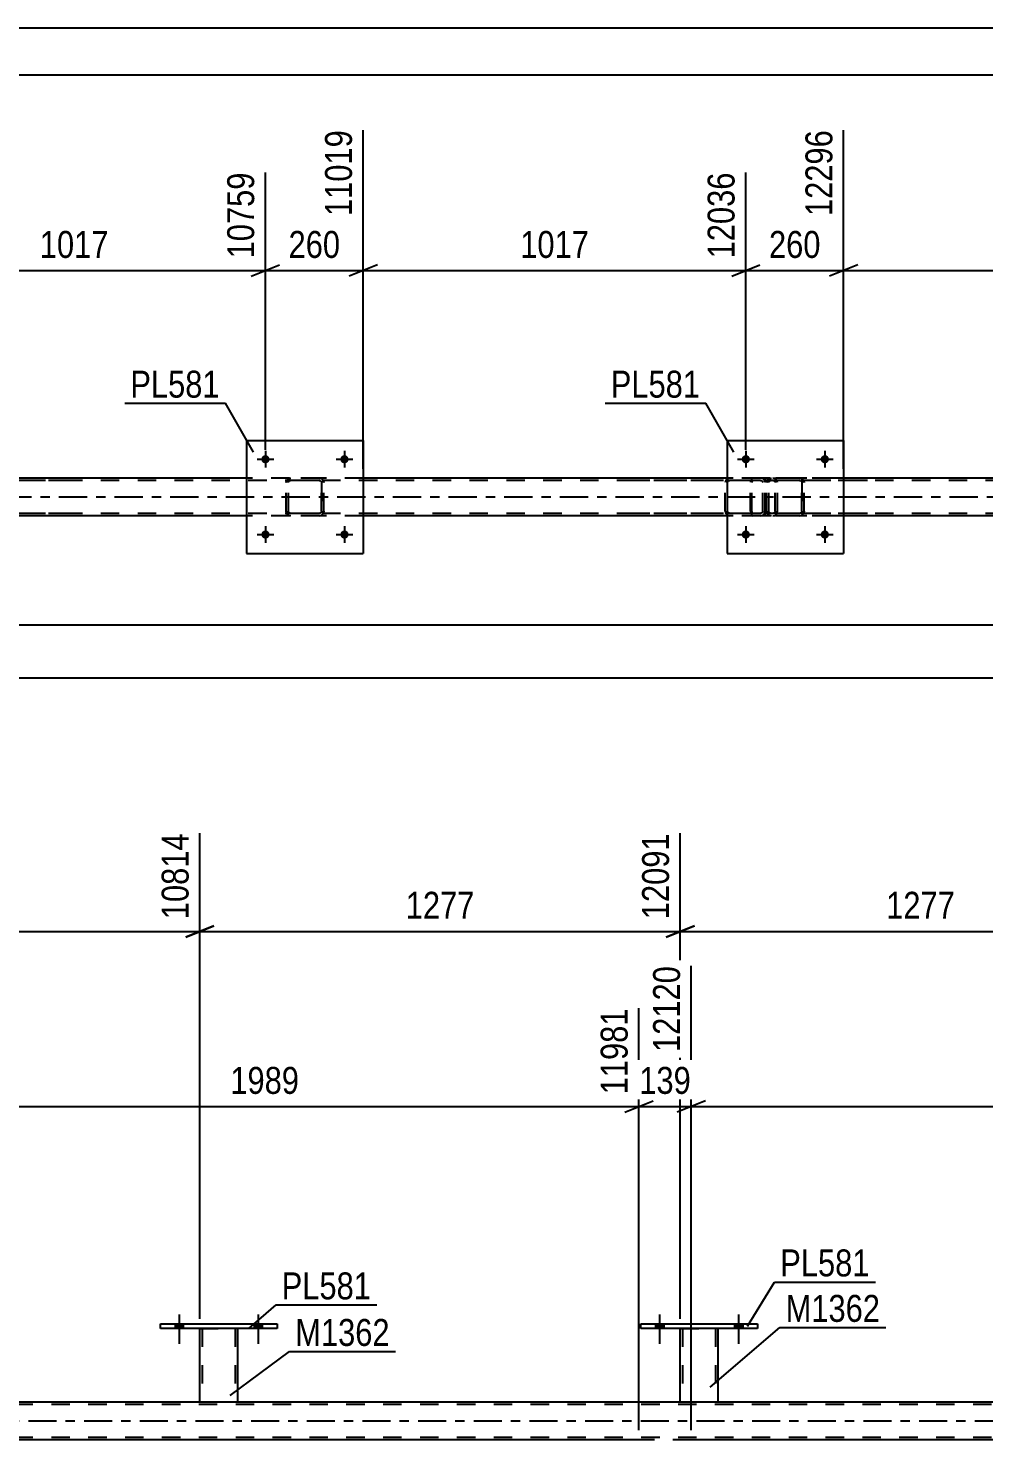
# Model space of a CAD drawing. Header units: millimetres. Extents: x 0 to 841, y 0 to 594.
# Drawn here: x 491.7 to 593.3, y 444 to 594 of the extents above; entities that cross this region are included whole.
import ezdxf

# ---------------------------------------------------------------- set-up
doc = ezdxf.new("R2010")
doc.units = ezdxf.units.MM
doc.linetypes.add('DXK_LINE_DOT2', pattern=[3.9198, 1.9599, -1.9599])
doc.linetypes.add('DXK_LINE_DOT3', pattern=[5.9187, 2.979, -0.9799, 0.9799, -0.9799])
doc.styles.add('Arial Narrow', font='ARIALN.TTF', dxfattribs={"height": 0.2})

# ---------------------------------------------------------------- blocks, each defined once
blk = doc.blocks.new('Unknown-283133313-1133')
at = {"color": 5, "linetype": 'Continuous'}
for p, q in [((841, 594), (0, 594)), ((836, 589), (5, 589))]:
    blk.add_line(p, q, dxfattribs=at)
blk = doc.blocks.new('Part-283133313-3955 - 3820')
at = {"color": 2, "linetype": 'Continuous'}
for p, q in [((565.99, 550.19), (565.99, 538.19)), ((565.99, 550.19), (578.39, 550.19)), ((578.39, 550.19), (578.39, 538.19)), ((565.99, 538.19), (578.39, 538.19))]:
    blk.add_line(p, q, dxfattribs=at)
blk = doc.blocks.new('Part-283133313-3904 - 3820')
at = {"color": 7, "linetype": 'DXK_LINE_DOT2'}
for p, q in [((570.49, 546.15), (570.67, 546.19)), ((570.67, 546.19), (570.49, 546.15)), ((573.71, 546.19), (570.67, 546.19)), ((573.71, 546.19), (573.9, 546.15)), ((573.9, 546.15), (573.71, 546.19)), ((570.19, 545.71), (570.23, 545.89)), ((570.23, 545.89), (570.19, 545.71)), ((570.19, 542.67), (570.19, 545.71)), ((570.19, 542.67), (570.19, 545.71)), ((570.43, 545.71), (570.45, 545.8)), ((570.43, 542.67), (570.43, 545.71)), ((570.43, 542.67), (570.43, 545.71)), ((570.45, 545.8), (570.5, 545.88)), ((570.5, 545.88), (570.58, 545.93)), ((570.58, 545.93), (570.67, 545.95)), ((573.71, 545.95), (570.67, 545.95)), ((573.71, 545.95), (573.81, 545.93)), ((573.81, 545.93), (573.88, 545.88)), ((573.88, 545.88), (573.94, 545.8)), ((573.94, 545.8), (573.95, 545.71)), ((573.95, 542.67), (573.95, 545.71)), ((573.95, 545.71), (573.95, 542.67)), ((574.16, 545.89), (574.19, 545.71)), ((574.19, 545.71), (574.16, 545.89)), ((574.19, 542.67), (574.19, 545.71)), ((574.19, 542.67), (574.19, 545.71)), ((570.23, 542.48), (570.19, 542.67)), ((570.19, 542.67), (570.23, 542.48)), ((570.45, 542.58), (570.43, 542.67)), ((570.5, 542.5), (570.45, 542.58)), ((570.67, 542.19), (570.49, 542.22)), ((570.49, 542.22), (570.67, 542.19)), ((570.58, 542.45), (570.5, 542.5)), ((570.67, 542.43), (570.58, 542.45)), ((573.71, 542.43), (570.67, 542.43)), ((573.71, 542.19), (570.67, 542.19)), ((573.81, 542.45), (573.71, 542.43)), ((573.9, 542.22), (573.71, 542.19)), ((573.71, 542.19), (573.9, 542.22)), ((573.88, 542.5), (573.81, 542.45)), ((573.94, 542.58), (573.88, 542.5)), ((573.95, 542.67), (573.94, 542.58)), ((574.19, 542.67), (574.16, 542.48)), ((574.16, 542.48), (574.19, 542.67))]:
    blk.add_line(p, q, dxfattribs=at)
at = {"color": 7, "linetype": 'DXK_LINE_DOT3'}
blk.add_line((572.19, 544.19), (572.19, 544.19), dxfattribs=at)
at = {"color": 7, "linetype": 'DXK_LINE_DOT2'}
for centre, start, end in [((570.67, 545.71), 112.5, 157.5), ((570.67, 545.71), 112.5, 157.5), ((573.71, 545.71), 22.5, 67.5), ((573.71, 545.71), 22.5, 67.5), ((570.67, 542.67), 202.5, 247.5), ((570.67, 542.67), 202.5, 247.5), ((573.71, 542.67), 292.5, 337.5), ((573.71, 542.67), 292.5, 337.5)]:
    blk.add_arc(centre, 0.48, start, end, dxfattribs=at)
blk = doc.blocks.new('Part-283133313-3931 - 3820')
at = {"color": 7, "linetype": 'DXK_LINE_DOT2'}
for p, q in [((569.54, 546.19), (554.55, 546.19)), ((566.3, 546.19), (566.11, 546.15)), ((569.73, 546.15), (569.54, 546.19)), ((569.54, 545.95), (554.55, 545.95)), ((565.83, 545.88), (565.79, 545.71)), ((565.79, 542.67), (565.79, 545.71)), ((565.83, 545.89), (565.83, 545.88)), ((566.05, 545.71), (566.07, 545.8)), ((566.05, 542.67), (566.05, 545.71)), ((566.07, 545.8), (566.12, 545.88)), ((566.12, 545.88), (566.2, 545.93)), ((566.2, 545.93), (566.3, 545.95)), ((569.54, 545.95), (569.63, 545.93)), ((569.63, 545.93), (569.72, 545.88)), ((569.72, 545.88), (569.77, 545.8)), ((569.77, 545.8), (569.79, 545.71)), ((569.79, 542.67), (569.79, 545.71)), ((570.01, 545.88), (570.01, 545.89)), ((570.05, 545.71), (570.01, 545.88)), ((570.05, 542.67), (570.05, 545.71)), ((569.54, 542.43), (554.55, 542.43)), ((569.54, 542.19), (554.55, 542.19)), ((565.79, 542.67), (565.83, 542.48)), ((566.07, 542.58), (566.05, 542.67)), ((566.12, 542.5), (566.07, 542.58)), ((566.11, 542.23), (566.3, 542.19)), ((566.2, 542.45), (566.12, 542.5)), ((566.3, 542.43), (566.2, 542.45)), ((569.63, 542.45), (569.54, 542.43)), ((569.54, 542.19), (569.73, 542.23)), ((569.72, 542.5), (569.63, 542.45)), ((569.77, 542.58), (569.72, 542.5)), ((569.79, 542.67), (569.77, 542.58)), ((570.01, 542.48), (570.05, 542.67))]:
    blk.add_line(p, q, dxfattribs=at)
for centre, start, end in [((566.28, 545.69), 110.7583, 155.68), ((569.56, 545.69), 24.32, 69.2417), ((566.28, 542.69), 204.32, 249.2417), ((569.56, 542.69), 290.7583, 335.68)]:
    blk.add_arc(centre, 0.496, start, end, dxfattribs=at)
blk = doc.blocks.new('Part-283133313-3882 - 3820')
at = {"color": 2, "linetype": 'Continuous'}
for p, q in [((514.91, 546.19), (476.23, 546.19)), ((565.99, 546.19), (527.31, 546.19)), ((617.07, 546.19), (578.39, 546.19)), ((514.91, 542.19), (476.23, 542.19)), ((565.99, 542.19), (527.31, 542.19)), ((617.07, 542.19), (578.39, 542.19))]:
    blk.add_line(p, q, dxfattribs=at)
at = {"color": 7, "linetype": 'DXK_LINE_DOT2'}
for p, q in [((527.31, 546.19), (514.91, 546.19)), ((578.39, 546.19), (565.99, 546.19)), ((748.32, 545.95), (86.57, 545.95)), ((748.32, 542.43), (86.57, 542.43)), ((527.31, 542.19), (514.91, 542.19)), ((578.39, 542.19), (565.99, 542.19))]:
    blk.add_line(p, q, dxfattribs=at)
at = {"color": 7, "linetype": 'DXK_LINE_DOT3'}
blk.add_line((86.57, 544.19), (748.32, 544.19), dxfattribs=at)
blk = doc.blocks.new('Part-283133313-3898 - 3820')
at = {"color": 7, "linetype": 'DXK_LINE_DOT2'}
for p, q in [((519.41, 546.15), (519.59, 546.19)), ((519.59, 546.19), (519.41, 546.15)), ((522.63, 546.19), (519.59, 546.19)), ((522.63, 546.19), (522.82, 546.15)), ((522.82, 546.15), (522.63, 546.19)), ((519.11, 545.71), (519.15, 545.89)), ((519.15, 545.89), (519.11, 545.71)), ((519.11, 542.67), (519.11, 545.71)), ((519.11, 542.67), (519.11, 545.71)), ((519.35, 545.71), (519.37, 545.8)), ((519.35, 542.67), (519.35, 545.71)), ((519.35, 542.67), (519.35, 545.71)), ((519.37, 545.8), (519.42, 545.88)), ((519.42, 545.88), (519.5, 545.93)), ((519.5, 545.93), (519.59, 545.95)), ((522.63, 545.95), (519.59, 545.95)), ((522.63, 545.95), (522.73, 545.93)), ((522.73, 545.93), (522.8, 545.88)), ((522.8, 545.88), (522.86, 545.8)), ((522.86, 545.8), (522.87, 545.71)), ((522.87, 542.67), (522.87, 545.71)), ((522.87, 545.71), (522.87, 542.67)), ((523.08, 545.89), (523.11, 545.71)), ((523.11, 545.71), (523.08, 545.89)), ((523.11, 542.67), (523.11, 545.71)), ((523.11, 542.67), (523.11, 545.71)), ((519.15, 542.48), (519.11, 542.67)), ((519.11, 542.67), (519.15, 542.48)), ((519.37, 542.58), (519.35, 542.67)), ((519.42, 542.5), (519.37, 542.58)), ((519.59, 542.19), (519.41, 542.22)), ((519.41, 542.22), (519.59, 542.19)), ((519.5, 542.45), (519.42, 542.5)), ((519.59, 542.43), (519.5, 542.45)), ((522.63, 542.43), (519.59, 542.43)), ((522.63, 542.19), (519.59, 542.19)), ((522.73, 542.45), (522.63, 542.43)), ((522.82, 542.22), (522.63, 542.19)), ((522.63, 542.19), (522.82, 542.22)), ((522.8, 542.5), (522.73, 542.45)), ((522.86, 542.58), (522.8, 542.5)), ((522.87, 542.67), (522.86, 542.58)), ((523.11, 542.67), (523.08, 542.48)), ((523.08, 542.48), (523.11, 542.67))]:
    blk.add_line(p, q, dxfattribs=at)
at = {"color": 7, "linetype": 'DXK_LINE_DOT3'}
blk.add_line((521.11, 544.19), (521.11, 544.19), dxfattribs=at)
at = {"color": 7, "linetype": 'DXK_LINE_DOT2'}
for centre, start, end in [((519.59, 545.71), 112.5, 157.5), ((519.59, 545.71), 112.5, 157.5), ((522.63, 545.71), 22.5, 67.5), ((522.63, 545.71), 22.5, 67.5), ((519.59, 542.67), 202.5, 247.5), ((519.59, 542.67), 202.5, 247.5), ((522.63, 542.67), 292.5, 337.5), ((522.63, 542.67), 292.5, 337.5)]:
    blk.add_arc(centre, 0.48, start, end, dxfattribs=at)
blk = doc.blocks.new('Part-283133313-3903 - 3820')
at = {"color": 2, "linetype": 'Continuous'}
for p, q in [((514.91, 550.19), (514.91, 538.19)), ((514.91, 550.19), (527.31, 550.19)), ((527.31, 550.19), (527.31, 538.19)), ((514.91, 538.19), (527.31, 538.19))]:
    blk.add_line(p, q, dxfattribs=at)
blk = doc.blocks.new('Part-283133313-3949 - 3820')
at = {"color": 7, "linetype": 'DXK_LINE_DOT2'}
for p, q in [((483.45, 546.05), (483.39, 545.89)), ((483.53, 546.15), (483.45, 546.05)), ((483.64, 546.19), (483.53, 546.15)), ((495.79, 546.19), (483.64, 546.19)), ((484.91, 546.19), (484.91, 545.95)), ((485.92, 546.15), (485.73, 546.19)), ((483.39, 545.89), (483.37, 545.71)), ((483.37, 542.67), (483.37, 545.71)), ((483.5, 545.71), (483.51, 545.8)), ((483.5, 542.67), (483.5, 545.71)), ((483.51, 545.8), (483.54, 545.88)), ((483.54, 545.88), (483.59, 545.93)), ((483.59, 545.93), (483.64, 545.95)), ((495.79, 545.95), (483.64, 545.95)), ((485.73, 545.95), (485.82, 545.93)), ((485.82, 545.93), (485.91, 545.88)), ((485.91, 545.88), (485.96, 545.8)), ((485.96, 545.8), (485.98, 545.71)), ((485.98, 542.67), (485.98, 545.71)), ((486.2, 545.88), (486.19, 545.89)), ((486.23, 545.71), (486.2, 545.88)), ((486.23, 542.67), (486.23, 545.71)), ((483.37, 542.67), (483.39, 542.48)), ((483.39, 542.48), (483.45, 542.33)), ((483.45, 542.33), (483.53, 542.23)), ((483.51, 542.58), (483.5, 542.67)), ((483.54, 542.5), (483.51, 542.58)), ((483.53, 542.23), (483.64, 542.19)), ((483.59, 542.45), (483.54, 542.5)), ((483.64, 542.43), (483.59, 542.45)), ((495.79, 542.43), (483.64, 542.43)), ((495.79, 542.19), (483.64, 542.19)), ((484.91, 542.19), (484.91, 542.43)), ((485.82, 542.45), (485.73, 542.43)), ((485.73, 542.19), (485.92, 542.23)), ((485.91, 542.5), (485.82, 542.45)), ((485.96, 542.58), (485.91, 542.5)), ((485.98, 542.67), (485.96, 542.58)), ((486.19, 542.48), (486.23, 542.67))]:
    blk.add_line(p, q, dxfattribs=at)
for centre, start, end in [((485.74, 545.69), 23.8494, 68.8059), ((485.74, 542.68), 291.1941, 336.1506)]:
    blk.add_arc(centre, 0.492, start, end, dxfattribs=at)
blk = doc.blocks.new('Part-283133313-3950 - 3820')
at = {"color": 7, "linetype": 'DXK_LINE_DOT2'}
for p, q in [((568.58, 546.05), (568.52, 545.89)), ((568.67, 546.15), (568.58, 546.05)), ((568.77, 546.19), (568.67, 546.15)), ((580.93, 546.19), (568.77, 546.19)), ((570.05, 546.19), (570.05, 545.95)), ((571.06, 546.15), (570.86, 546.19)), ((568.52, 545.89), (568.5, 545.71)), ((568.5, 542.67), (568.5, 545.71)), ((568.64, 545.71), (568.65, 545.8)), ((568.64, 542.67), (568.64, 545.71)), ((568.65, 545.8), (568.68, 545.88)), ((568.68, 545.88), (568.72, 545.93)), ((568.72, 545.93), (568.77, 545.95)), ((580.93, 545.95), (568.77, 545.95)), ((570.86, 545.95), (570.96, 545.93)), ((570.96, 545.93), (571.04, 545.88)), ((571.04, 545.88), (571.09, 545.8)), ((571.09, 545.8), (571.11, 545.71)), ((571.11, 542.67), (571.11, 545.71)), ((571.33, 545.88), (571.33, 545.89)), ((571.37, 545.71), (571.33, 545.88)), ((571.37, 542.67), (571.37, 545.71)), ((568.5, 542.67), (568.52, 542.48)), ((568.52, 542.48), (568.58, 542.33)), ((568.58, 542.33), (568.67, 542.23)), ((568.65, 542.58), (568.64, 542.67)), ((568.68, 542.5), (568.65, 542.58)), ((568.67, 542.23), (568.77, 542.19)), ((568.72, 542.45), (568.68, 542.5)), ((568.77, 542.43), (568.72, 542.45)), ((580.93, 542.43), (568.77, 542.43)), ((580.93, 542.19), (568.77, 542.19)), ((570.05, 542.19), (570.05, 542.43)), ((570.96, 542.45), (570.86, 542.43)), ((570.86, 542.19), (571.06, 542.23)), ((571.04, 542.5), (570.96, 542.45)), ((571.09, 542.58), (571.04, 542.5)), ((571.11, 542.67), (571.09, 542.58)), ((571.33, 542.48), (571.37, 542.67))]:
    blk.add_line(p, q, dxfattribs=at)
for centre, start, end in [((570.88, 545.69), 23.8494, 68.8059), ((570.88, 542.68), 291.1941, 336.1506)]:
    blk.add_arc(centre, 0.492, start, end, dxfattribs=at)
blk = doc.blocks.new('Bolt-283133313-4041 - 3820')
at = {"linetype": 'Continuous'}
for points in [[(517.35, 548.19, -1), (516.47, 548.19, -1)], [(525.75, 548.19, -1), (524.87, 548.19, -1)]]:
    blk.add_hatch(color=1, dxfattribs=at).paths.add_polyline_path(points)
at = {"color": 1, "linetype": 'Continuous'}
for p, q in [((516.91, 549.07), (516.91, 547.31)), ((525.31, 549.07), (525.31, 547.31)), ((516.03, 548.19), (517.79, 548.19)), ((524.43, 548.19), (526.19, 548.19))]:
    blk.add_line(p, q, dxfattribs=at)
blk = doc.blocks.new('Bolt-283133313-4042 - 3820')
at = {"linetype": 'Continuous'}
for points in [[(517.35, 540.19, -1), (516.47, 540.19, -1)], [(525.75, 540.19, -1), (524.87, 540.19, -1)]]:
    blk.add_hatch(color=1, dxfattribs=at).paths.add_polyline_path(points)
at = {"color": 1, "linetype": 'Continuous'}
for p, q in [((516.03, 540.19), (517.79, 540.19)), ((516.91, 541.07), (516.91, 539.31)), ((524.43, 540.19), (526.19, 540.19)), ((525.31, 541.07), (525.31, 539.31))]:
    blk.add_line(p, q, dxfattribs=at)
blk = doc.blocks.new('Bolt-283133313-4081 - 3820')
at = {"linetype": 'Continuous'}
for points in [[(568.43, 548.19, -1), (567.55, 548.19, -1)], [(576.83, 548.19, -1), (575.95, 548.19, -1)]]:
    blk.add_hatch(color=1, dxfattribs=at).paths.add_polyline_path(points)
at = {"color": 1, "linetype": 'Continuous'}
for p, q in [((567.99, 549.07), (567.99, 547.31)), ((576.39, 549.07), (576.39, 547.31)), ((567.11, 548.19), (568.87, 548.19)), ((575.51, 548.19), (577.27, 548.19))]:
    blk.add_line(p, q, dxfattribs=at)
blk = doc.blocks.new('Bolt-283133313-4082 - 3820')
at = {"linetype": 'Continuous'}
for points in [[(568.43, 540.19, -1), (567.55, 540.19, -1)], [(576.83, 540.19, -1), (575.95, 540.19, -1)]]:
    blk.add_hatch(color=1, dxfattribs=at).paths.add_polyline_path(points)
at = {"color": 1, "linetype": 'Continuous'}
for p, q in [((567.11, 540.19), (568.87, 540.19)), ((567.99, 541.07), (567.99, 539.31)), ((575.51, 540.19), (577.27, 540.19)), ((576.39, 541.07), (576.39, 539.31))]:
    blk.add_line(p, q, dxfattribs=at)
blk = doc.blocks.new('Part-283133313-2149 - 1851')
at = {"color": 2, "linetype": 'Continuous'}
for p, q in [((509.94, 447.99), (509.94, 455.83)), ((513.94, 455.83), (513.94, 447.99)), ((513.91, 447.99), (509.94, 447.99)), ((513.94, 447.99), (513.91, 447.99))]:
    blk.add_line(p, q, dxfattribs=at)
at = {"color": 7, "linetype": 'DXK_LINE_DOT2'}
for p, q in [((509.94, 455.83), (513.94, 455.83)), ((509.94, 455.83), (509.94, 455.83)), ((509.94, 455.83), (509.94, 455.83)), ((510.18, 455.83), (510.18, 447.99)), ((513.7, 455.83), (513.7, 447.99)), ((513.94, 455.83), (513.94, 455.83)), ((513.94, 455.83), (513.94, 455.83)), ((513.68, 447.99), (513.7, 447.99))]:
    blk.add_line(p, q, dxfattribs=at)
blk = doc.blocks.new('Part-283133313-2154 - 1851')
at = {"color": 2, "linetype": 'Continuous'}
for p, q in [((505.74, 455.83), (505.74, 456.31)), ((505.74, 456.31), (518.14, 456.31)), ((518.14, 456.31), (518.14, 455.83)), ((518.14, 455.83), (505.74, 455.83))]:
    blk.add_line(p, q, dxfattribs=at)
blk = doc.blocks.new('Part-283133313-2159 - 1851')
at = {"color": 2, "linetype": 'Continuous'}
for p, q in [((561.02, 447.99), (561.02, 455.83)), ((565.02, 455.83), (565.02, 447.99)), ((564.99, 447.99), (561.02, 447.99)), ((565.02, 447.99), (564.99, 447.99))]:
    blk.add_line(p, q, dxfattribs=at)
at = {"color": 7, "linetype": 'DXK_LINE_DOT2'}
for p, q in [((561.02, 455.83), (565.02, 455.83)), ((561.02, 455.83), (561.02, 455.83)), ((561.02, 455.83), (561.02, 455.83)), ((561.26, 455.83), (561.26, 447.99)), ((564.78, 455.83), (564.78, 447.99)), ((565.02, 455.83), (565.02, 455.83)), ((565.02, 455.83), (565.02, 455.83)), ((564.76, 447.99), (564.78, 447.99))]:
    blk.add_line(p, q, dxfattribs=at)
blk = doc.blocks.new('Part-283133313-2164 - 1851')
at = {"color": 2, "linetype": 'Continuous'}
for p, q in [((556.82, 455.83), (556.82, 456.31)), ((556.82, 456.31), (569.22, 456.31)), ((569.22, 456.31), (569.22, 455.83)), ((569.22, 455.83), (556.82, 455.83))]:
    blk.add_line(p, q, dxfattribs=at)
blk = doc.blocks.new('Bolt-283133313-2364 - 1851')
at = {"linetype": 'Continuous'}
for points in [[(558.38, 455.83), (559.26, 455.83), (559.26, 456.31), (558.38, 456.31)], [(566.78, 455.83), (567.66, 455.83), (567.66, 456.31), (566.78, 456.31)]]:
    blk.add_hatch(color=1, dxfattribs=at).paths.add_polyline_path(points)
at = {"color": 1, "linetype": 'Continuous'}
for p, q in [((558.38, 456.31), (558.38, 455.83)), ((558.82, 457.31), (558.82, 454.19)), ((559.26, 456.31), (559.26, 455.83)), ((566.78, 456.31), (566.78, 455.83)), ((567.22, 457.31), (567.22, 454.19)), ((567.66, 456.31), (567.66, 455.83))]:
    blk.add_line(p, q, dxfattribs=at)
blk = doc.blocks.new('Part-283133313-2339 - 1851')
at = {"color": 7, "linetype": 'DXK_LINE_DOT2'}
for p, q in [((739.14, 447.75), (77.4, 447.75)), ((513.94, 447.99), (509.94, 447.99)), ((565.02, 447.99), (561.02, 447.99)), ((739.14, 444.23), (77.4, 444.23)), ((562.19, 443.99), (556.62, 443.99))]:
    blk.add_line(p, q, dxfattribs=at)
at = {"color": 2, "linetype": 'Continuous'}
for p, q in [((509.94, 447.99), (462.86, 447.99)), ((561.02, 447.99), (513.94, 447.99)), ((612.1, 447.99), (565.02, 447.99)), ((556.62, 443.99), (477.06, 443.99)), ((641.75, 443.99), (562.19, 443.99))]:
    blk.add_line(p, q, dxfattribs=at)
at = {"color": 7, "linetype": 'DXK_LINE_DOT3'}
blk.add_line((77.4, 445.99), (739.14, 445.99), dxfattribs=at)
blk = doc.blocks.new('Bolt-283133313-2361 - 1851')
at = {"linetype": 'Continuous'}
for points in [[(507.3, 455.83), (508.18, 455.83), (508.18, 456.31), (507.3, 456.31)], [(515.7, 455.83), (516.58, 455.83), (516.58, 456.31), (515.7, 456.31)]]:
    blk.add_hatch(color=1, dxfattribs=at).paths.add_polyline_path(points)
at = {"color": 1, "linetype": 'Continuous'}
for p, q in [((507.3, 456.31), (507.3, 455.83)), ((507.74, 457.31), (507.74, 454.19)), ((508.18, 456.31), (508.18, 455.83)), ((515.7, 456.31), (515.7, 455.83)), ((516.14, 457.31), (516.14, 454.19)), ((516.58, 456.31), (516.58, 455.83))]:
    blk.add_line(p, q, dxfattribs=at)
blk = doc.blocks.new('Bolt-283133313-2362 - 1851')
at = {"linetype": 'Continuous'}
for points in [[(507.3, 455.83), (508.18, 455.83), (508.18, 456.31), (507.3, 456.31)], [(515.7, 455.83), (516.58, 455.83), (516.58, 456.31), (515.7, 456.31)]]:
    blk.add_hatch(color=1, dxfattribs=at).paths.add_polyline_path(points)
at = {"color": 1, "linetype": 'Continuous'}
for p, q in [((507.3, 456.31), (507.3, 455.83)), ((507.74, 457.31), (507.74, 454.19)), ((508.18, 456.31), (508.18, 455.83)), ((515.7, 456.31), (515.7, 455.83)), ((516.14, 457.31), (516.14, 454.19)), ((516.58, 456.31), (516.58, 455.83))]:
    blk.add_line(p, q, dxfattribs=at)
blk = doc.blocks.new('Bolt-283133313-2363 - 1851')
at = {"linetype": 'Continuous'}
for points in [[(558.38, 455.83), (559.26, 455.83), (559.26, 456.31), (558.38, 456.31)], [(566.78, 455.83), (567.66, 455.83), (567.66, 456.31), (566.78, 456.31)]]:
    blk.add_hatch(color=1, dxfattribs=at).paths.add_polyline_path(points)
at = {"color": 1, "linetype": 'Continuous'}
for p, q in [((558.38, 456.31), (558.38, 455.83)), ((558.82, 457.31), (558.82, 454.19)), ((559.26, 456.31), (559.26, 455.83)), ((566.78, 456.31), (566.78, 455.83)), ((567.22, 457.31), (567.22, 454.19)), ((567.66, 456.31), (567.66, 455.83))]:
    blk.add_line(p, q, dxfattribs=at)
blk = doc.blocks.new('StraightDimension-283133313-4139 - 3820')
at = {"color": 7, "linetype": 'Continuous'}
blk.add_line((86.57, 530.59), (785.44, 530.59), dxfattribs=at)
blk = doc.blocks.new('StraightDimension-283133313-13802 - 3820')
at = {"color": 7, "linetype": 'Continuous'}
for p, q in [((578.39, 547.19), (578.39, 583.18)), ((567.99, 549.19), (567.99, 578.68)), ((566.49, 567.64), (569.49, 568.84)), ((579.89, 568.84), (576.89, 567.64)), ((567.99, 568.24), (578.39, 568.24))]:
    blk.add_line(p, q, dxfattribs=at)
at = {"color": 0}
blk.add_wipeout([(576.54, 568.99), (576.54, 573.19), (569.85, 573.19), (569.85, 568.99)], dxfattribs=at)
at = {"color": 3, "style": 'Arial Narrow'}
blk.add_text('260', height=2.863, dxfattribs=at).set_placement((570.45, 569.59))
at = {"color": 0, "linetype": 'Continuous'}
blk.add_wipeout([(577.79, 583.78), (573.59, 583.78), (573.59, 573.44), (577.79, 573.44)], dxfattribs=at)
at = {"color": 3, "linetype": 'Continuous', "style": 'Arial Narrow'}
blk.add_text('12296', height=2.863, rotation=90.0002, dxfattribs=at).set_placement((577.19, 574.04))
blk = doc.blocks.new('StraightDimension-283133313-4118 - 3820')
at = {"color": 7, "linetype": 'Continuous'}
blk.add_line((85.93, 524.98), (786.08, 524.98), dxfattribs=at)
blk = doc.blocks.new('StraightDimension-283133313-13805 - 3820')
at = {"color": 7, "linetype": 'Continuous'}
for p, q in [((476.23, 547.19), (476.23, 581.35)), ((516.91, 549.19), (516.91, 578.68)), ((477.73, 568.84), (474.73, 567.64)), ((515.41, 567.64), (518.41, 568.84)), ((476.23, 568.24), (516.91, 568.24))]:
    blk.add_line(p, q, dxfattribs=at)
at = {"color": 0, "linetype": 'Continuous'}
blk.add_wipeout([(516.31, 579.28), (512.11, 579.28), (512.11, 568.94), (516.31, 568.94)], dxfattribs=at)
at = {"color": 0}
blk.add_wipeout([(500.83, 568.99), (500.83, 573.19), (492.32, 573.19), (492.32, 568.99)], dxfattribs=at)
at = {"color": 3, "linetype": 'Continuous', "style": 'Arial Narrow'}
blk.add_text('10759', height=2.863, rotation=90.0002, dxfattribs=at).set_placement((515.71, 569.54))
at = {"color": 3, "style": 'Arial Narrow'}
blk.add_text('1017', height=2.863, dxfattribs=at).set_placement((492.92, 569.59))
blk = doc.blocks.new('StraightDimension-283133313-13801 - 3820')
at = {"color": 7, "linetype": 'Continuous'}
for p, q in [((578.39, 547.19), (578.39, 583.18)), ((619.07, 549.19), (619.07, 578.68)), ((579.89, 568.84), (576.89, 567.64)), ((617.57, 567.64), (620.57, 568.84)), ((578.39, 568.24), (619.07, 568.24))]:
    blk.add_line(p, q, dxfattribs=at)
at = {"color": 0, "linetype": 'Continuous'}
blk.add_wipeout([(618.47, 579.28), (614.27, 579.28), (614.27, 568.94), (618.47, 568.94)], dxfattribs=at)
at = {"color": 0}
blk.add_wipeout([(602.99, 568.99), (602.99, 573.19), (594.48, 573.19), (594.48, 568.99)], dxfattribs=at)
at = {"color": 3, "linetype": 'Continuous', "style": 'Arial Narrow'}
blk.add_text('13313', height=2.863, rotation=90.0002, dxfattribs=at).set_placement((617.87, 569.54))
at = {"color": 3, "style": 'Arial Narrow'}
blk.add_text('1017', height=2.863, dxfattribs=at).set_placement((595.08, 569.59))
blk = doc.blocks.new('StraightDimension-283133313-13803 - 3820')
at = {"color": 7, "linetype": 'Continuous'}
for p, q in [((527.31, 547.19), (527.31, 583.18)), ((567.99, 549.19), (567.99, 578.68)), ((528.81, 568.84), (525.81, 567.64)), ((566.49, 567.64), (569.49, 568.84)), ((527.31, 568.24), (567.99, 568.24))]:
    blk.add_line(p, q, dxfattribs=at)
at = {"color": 0, "linetype": 'Continuous'}
blk.add_wipeout([(567.39, 579.28), (563.19, 579.28), (563.19, 568.94), (567.39, 568.94)], dxfattribs=at)
at = {"color": 0}
blk.add_wipeout([(551.91, 568.99), (551.91, 573.19), (543.4, 573.19), (543.4, 568.99)], dxfattribs=at)
at = {"color": 3, "linetype": 'Continuous', "style": 'Arial Narrow'}
blk.add_text('12036', height=2.863, rotation=90.0002, dxfattribs=at).set_placement((566.79, 569.54))
at = {"color": 3, "style": 'Arial Narrow'}
blk.add_text('1017', height=2.863, dxfattribs=at).set_placement((544, 569.59))
blk = doc.blocks.new('StraightDimension-283133313-13804 - 3820')
at = {"color": 7, "linetype": 'Continuous'}
for p, q in [((527.31, 547.19), (527.31, 583.18)), ((516.91, 549.19), (516.91, 578.68)), ((515.41, 567.64), (518.41, 568.84)), ((528.81, 568.84), (525.81, 567.64)), ((516.91, 568.24), (527.31, 568.24))]:
    blk.add_line(p, q, dxfattribs=at)
at = {"color": 0}
blk.add_wipeout([(525.46, 568.99), (525.46, 573.19), (518.77, 573.19), (518.77, 568.99)], dxfattribs=at)
at = {"color": 3, "style": 'Arial Narrow'}
blk.add_text('260', height=2.863, dxfattribs=at).set_placement((519.37, 569.59))
at = {"color": 0, "linetype": 'Continuous'}
blk.add_wipeout([(526.71, 583.78), (522.51, 583.78), (522.51, 573.44), (526.71, 573.44)], dxfattribs=at)
at = {"color": 3, "linetype": 'Continuous', "style": 'Arial Narrow'}
blk.add_text('11019', height=2.863, rotation=90.0002, dxfattribs=at).set_placement((526.11, 574.04))
blk = doc.blocks.new('StraightDimension-283133313-3033 - 1851')
at = {"color": 7, "linetype": 'Continuous'}
for p, q in [((562.19, 444.99), (562.19, 494.34)), ((641.75, 444.99), (641.75, 489.84)), ((563.69, 480), (560.69, 478.8)), ((562.19, 479.4), (641.75, 479.4)), ((640.25, 478.8), (643.25, 480))]:
    blk.add_line(p, q, dxfattribs=at)
at = {"color": 0, "linetype": 'Continuous'}
blk.add_wipeout([(641.15, 490.44), (636.95, 490.44), (636.95, 480.1), (641.15, 480.1)], dxfattribs=at)
at = {"color": 0}
blk.add_wipeout([(606.23, 480.15), (606.23, 484.35), (597.72, 484.35), (597.72, 480.15)], dxfattribs=at)
at = {"color": 3, "linetype": 'Continuous', "style": 'Arial Narrow'}
blk.add_text('14109', height=2.863, rotation=90.0002, dxfattribs=at).set_placement((640.55, 480.7))
at = {"color": 3, "style": 'Arial Narrow'}
blk.add_text('1989', height=2.863, dxfattribs=at).set_placement((598.32, 480.75))
blk = doc.blocks.new('StraightDimension-283133313-2663 - 1851')
at = {"color": 7, "linetype": 'Continuous'}
for p, q in [((509.94, 456.83), (509.94, 508.45)), ((458.86, 456.83), (458.86, 506.62)), ((460.36, 498.61), (457.36, 497.41)), ((508.44, 497.41), (511.44, 498.61)), ((458.86, 498.01), (509.94, 498.01))]:
    blk.add_line(p, q, dxfattribs=at)
at = {"color": 0, "linetype": 'Continuous'}
blk.add_wipeout([(509.34, 509.05), (505.14, 509.05), (505.14, 498.71), (509.34, 498.71)], dxfattribs=at)
at = {"color": 0}
blk.add_wipeout([(488.66, 498.76), (488.66, 502.96), (480.15, 502.96), (480.15, 498.76)], dxfattribs=at)
at = {"color": 3, "linetype": 'Continuous', "style": 'Arial Narrow'}
blk.add_text('10814', height=2.863, rotation=90.0002, dxfattribs=at).set_placement((508.74, 499.31))
at = {"color": 3, "style": 'Arial Narrow'}
blk.add_text('1277', height=2.863, dxfattribs=at).set_placement((480.75, 499.36))
blk = doc.blocks.new('StraightDimension-283133313-2673 - 1851')
at = {"color": 7, "linetype": 'Continuous'}
for p, q in [((509.94, 456.83), (509.94, 508.45)), ((561.02, 456.83), (561.02, 508.45)), ((511.44, 498.61), (508.44, 497.41)), ((559.52, 497.41), (562.52, 498.61)), ((509.94, 498.01), (561.02, 498.01))]:
    blk.add_line(p, q, dxfattribs=at)
at = {"color": 0, "linetype": 'Continuous'}
blk.add_wipeout([(560.42, 509.05), (556.22, 509.05), (556.22, 498.71), (560.42, 498.71)], dxfattribs=at)
at = {"color": 0}
blk.add_wipeout([(539.74, 498.76), (539.74, 502.96), (531.23, 502.96), (531.23, 498.76)], dxfattribs=at)
at = {"color": 3, "linetype": 'Continuous', "style": 'Arial Narrow'}
blk.add_text('12091', height=2.863, rotation=90.0002, dxfattribs=at).set_placement((559.82, 499.31))
at = {"color": 3, "style": 'Arial Narrow'}
blk.add_text('1277', height=2.863, dxfattribs=at).set_placement((531.83, 499.36))
blk = doc.blocks.new('StraightDimension-283133313-2683 - 1851')
at = {"color": 7, "linetype": 'Continuous'}
for p, q in [((561.02, 456.83), (561.02, 508.45)), ((612.1, 456.83), (612.1, 508.45)), ((562.52, 498.61), (559.52, 497.41)), ((610.6, 497.41), (613.6, 498.61)), ((561.02, 498.01), (612.1, 498.01))]:
    blk.add_line(p, q, dxfattribs=at)
at = {"color": 0, "linetype": 'Continuous'}
blk.add_wipeout([(611.5, 509.05), (607.3, 509.05), (607.3, 498.71), (611.5, 498.71)], dxfattribs=at)
at = {"color": 0}
blk.add_wipeout([(590.82, 498.76), (590.82, 502.96), (582.31, 502.96), (582.31, 498.76)], dxfattribs=at)
at = {"color": 3, "linetype": 'Continuous', "style": 'Arial Narrow'}
blk.add_text('13368', height=2.863, rotation=90.0002, dxfattribs=at).set_placement((610.9, 499.31))
at = {"color": 3, "style": 'Arial Narrow'}
blk.add_text('1277', height=2.863, dxfattribs=at).set_placement((582.91, 499.36))
blk = doc.blocks.new('StraightDimension-283133313-2985 - 1851')
at = {"color": 7, "linetype": 'Continuous'}
for p, q in [((477.06, 444.99), (477.06, 492.51)), ((556.62, 444.99), (556.62, 489.84)), ((478.56, 480), (475.56, 478.8)), ((477.06, 479.4), (556.62, 479.4)), ((555.12, 478.8), (558.12, 480))]:
    blk.add_line(p, q, dxfattribs=at)
at = {"color": 0, "linetype": 'Continuous'}
blk.add_wipeout([(556.02, 490.44), (551.82, 490.44), (551.82, 480.1), (556.02, 480.1)], dxfattribs=at)
at = {"color": 0}
blk.add_wipeout([(521.1, 480.15), (521.1, 484.35), (512.58, 484.35), (512.58, 480.15)], dxfattribs=at)
at = {"color": 3, "linetype": 'Continuous', "style": 'Arial Narrow'}
blk.add_text('11981', height=2.863, rotation=90.0002, dxfattribs=at).set_placement((555.42, 480.7))
at = {"color": 3, "style": 'Arial Narrow'}
blk.add_text('1989', height=2.863, dxfattribs=at).set_placement((513.18, 480.75))
blk = doc.blocks.new('StraightDimension-283133313-3009 - 1851')
at = {"color": 7, "linetype": 'Continuous'}
for p, q in [((562.19, 444.99), (562.19, 494.34)), ((556.62, 444.99), (556.62, 489.84)), ((555.12, 478.8), (558.12, 480)), ((556.62, 479.4), (562.19, 479.4)), ((563.69, 480), (560.69, 478.8))]:
    blk.add_line(p, q, dxfattribs=at)
at = {"color": 0}
blk.add_wipeout([(562.75, 480.15), (562.75, 484.35), (556.06, 484.35), (556.06, 480.15)], dxfattribs=at)
at = {"color": 3, "style": 'Arial Narrow'}
blk.add_text('139', height=2.863, dxfattribs=at).set_placement((556.66, 480.75))
at = {"color": 0, "linetype": 'Continuous'}
blk.add_wipeout([(561.59, 494.94), (557.39, 494.94), (557.39, 484.6), (561.59, 484.6)], dxfattribs=at)
at = {"color": 3, "linetype": 'Continuous', "style": 'Arial Narrow'}
blk.add_text('12120', height=2.863, rotation=90.0002, dxfattribs=at).set_placement((560.99, 485.2))
blk = doc.blocks.new('Mark-283133313-3951 - 3820')
at = {"color": 0}
blk.add_wipeout([(563.13, 554.74), (563.13, 557.74), (553.63, 557.74), (553.63, 554.74)], dxfattribs=at)
blk.add_wipeout([(563.13, 554.74), (563.13, 557.74), (553.63, 557.74), (553.63, 554.74)], dxfattribs=at)
at = {"color": 30, "linetype": 'Continuous'}
for p in [(553.03, 554.14), (566.73, 548.94)]:
    blk.add_line(p, (563.73, 554.14), dxfattribs=at)
at = {"color": 3, "style": 'Arial Narrow'}
blk.add_text('PL581', height=2.863, dxfattribs=at).set_placement((553.63, 554.74))
blk = doc.blocks.new('Mark-283133313-3899 - 3820')
at = {"color": 0}
blk.add_wipeout([(512.05, 554.74), (512.05, 557.74), (502.55, 557.74), (502.55, 554.74)], dxfattribs=at)
blk.add_wipeout([(512.05, 554.74), (512.05, 557.74), (502.55, 557.74), (502.55, 554.74)], dxfattribs=at)
at = {"color": 30, "linetype": 'Continuous'}
for p in [(501.95, 554.14), (515.65, 548.94)]:
    blk.add_line(p, (512.65, 554.14), dxfattribs=at)
at = {"color": 3, "style": 'Arial Narrow'}
blk.add_text('PL581', height=2.863, dxfattribs=at).set_placement((502.55, 554.74))
blk = doc.blocks.new('Mark-283133313-2155 - 1851')
at = {"color": 0}
blk.add_wipeout([(582.28, 456.52), (582.28, 459.52), (572.22, 459.52), (572.22, 456.52)], dxfattribs=at)
blk.add_wipeout([(582.28, 456.52), (582.28, 459.52), (572.22, 459.52), (572.22, 456.52)], dxfattribs=at)
at = {"color": 30, "linetype": 'Continuous'}
for p, q in [((564.2, 449.59), (571.62, 455.92)), ((571.62, 455.92), (582.88, 455.92))]:
    blk.add_line(p, q, dxfattribs=at)
at = {"color": 3, "style": 'Arial Narrow'}
blk.add_text('M1362', height=2.863, dxfattribs=at).set_placement((572.22, 456.52))
blk = doc.blocks.new('Mark-283133313-2145 - 1851')
at = {"color": 0}
blk.add_wipeout([(530.13, 453.96), (530.13, 456.96), (520.08, 456.96), (520.08, 453.96)], dxfattribs=at)
blk.add_wipeout([(530.13, 453.96), (530.13, 456.96), (520.08, 456.96), (520.08, 453.96)], dxfattribs=at)
at = {"color": 30, "linetype": 'Continuous'}
for p, q in [((513.17, 448.7), (519.48, 453.36)), ((519.48, 453.36), (530.73, 453.36))]:
    blk.add_line(p, q, dxfattribs=at)
at = {"color": 3, "style": 'Arial Narrow'}
blk.add_text('M1362', height=2.863, dxfattribs=at).set_placement((520.08, 453.96))
blk = doc.blocks.new('Mark-283133313-2150 - 1851')
at = {"color": 0}
blk.add_wipeout([(528.15, 458.91), (528.15, 461.91), (518.64, 461.91), (518.64, 458.91)], dxfattribs=at)
blk.add_wipeout([(528.15, 458.91), (528.15, 461.91), (518.64, 461.91), (518.64, 458.91)], dxfattribs=at)
at = {"color": 30, "linetype": 'Continuous'}
for p, q in [((515.13, 455.83), (518.04, 458.31)), ((518.04, 458.31), (528.75, 458.31))]:
    blk.add_line(p, q, dxfattribs=at)
at = {"color": 3, "style": 'Arial Narrow'}
blk.add_text('PL581', height=2.863, dxfattribs=at).set_placement((518.64, 458.91))
blk = doc.blocks.new('Mark-283133313-2160 - 1851')
at = {"color": 0}
blk.add_wipeout([(581.16, 461.35), (581.16, 464.35), (571.65, 464.35), (571.65, 461.35)], dxfattribs=at)
blk.add_wipeout([(581.16, 461.35), (581.16, 464.35), (571.65, 464.35), (571.65, 461.35)], dxfattribs=at)
at = {"color": 30, "linetype": 'Continuous'}
for p, q in [((568.17, 456.07), (571.05, 460.75)), ((571.05, 460.75), (581.76, 460.75))]:
    blk.add_line(p, q, dxfattribs=at)
at = {"color": 3, "style": 'Arial Narrow'}
blk.add_text('PL581', height=2.863, dxfattribs=at).set_placement((571.65, 461.35))

msp = doc.modelspace()

# ---------------------------------------------------------------- block references
for name in ['Unknown-283133313-1133', 'Part-283133313-3903 - 3820', 'Bolt-283133313-4041 - 3820', 'Part-283133313-3955 - 3820', 'Bolt-283133313-4081 - 3820', 'Part-283133313-3882 - 3820', 'Part-283133313-3949 - 3820', 'Part-283133313-3898 - 3820', 'Part-283133313-3931 - 3820', 'Part-283133313-3950 - 3820', 'Part-283133313-3904 - 3820', 'Bolt-283133313-4042 - 3820', 'Bolt-283133313-4082 - 3820', 'Part-283133313-2154 - 1851', 'Bolt-283133313-2361 - 1851', 'Bolt-283133313-2362 - 1851', 'Part-283133313-2164 - 1851', 'Bolt-283133313-2364 - 1851', 'Bolt-283133313-2363 - 1851', 'Part-283133313-2149 - 1851', 'Part-283133313-2159 - 1851', 'Part-283133313-2339 - 1851']:
    msp.add_blockref(name, (0, 0))

# ---------------------------------------------------------------- next in the draw order: block references
for name in ['StraightDimension-283133313-13802 - 3820', 'StraightDimension-283133313-13805 - 3820', 'StraightDimension-283133313-4139 - 3820', 'StraightDimension-283133313-2663 - 1851', 'StraightDimension-283133313-3033 - 1851']:
    msp.add_blockref(name, (0, 0))

# ---------------------------------------------------------------- next in the draw order: block references
for name in ['StraightDimension-283133313-13803 - 3820', 'StraightDimension-283133313-13801 - 3820', 'StraightDimension-283133313-4118 - 3820', 'StraightDimension-283133313-2673 - 1851']:
    msp.add_blockref(name, (0, 0))

# ---------------------------------------------------------------- next in the draw order: block references
for name in ['StraightDimension-283133313-13804 - 3820', 'Mark-283133313-3951 - 3820', 'StraightDimension-283133313-2683 - 1851', 'StraightDimension-283133313-2985 - 1851']:
    msp.add_blockref(name, (0, 0))

# ---------------------------------------------------------------- next in the draw order: block references
for name in ['Mark-283133313-3899 - 3820', 'StraightDimension-283133313-3009 - 1851', 'Mark-283133313-2145 - 1851']:
    msp.add_blockref(name, (0, 0))

# ---------------------------------------------------------------- next in the draw order: block references
for name in ['Mark-283133313-2150 - 1851', 'Mark-283133313-2155 - 1851']:
    msp.add_blockref(name, (0, 0))

# ---------------------------------------------------------------- next in the draw order: block references
msp.add_blockref('Mark-283133313-2160 - 1851', (0, 0))

doc.saveas('drawing.dxf')
